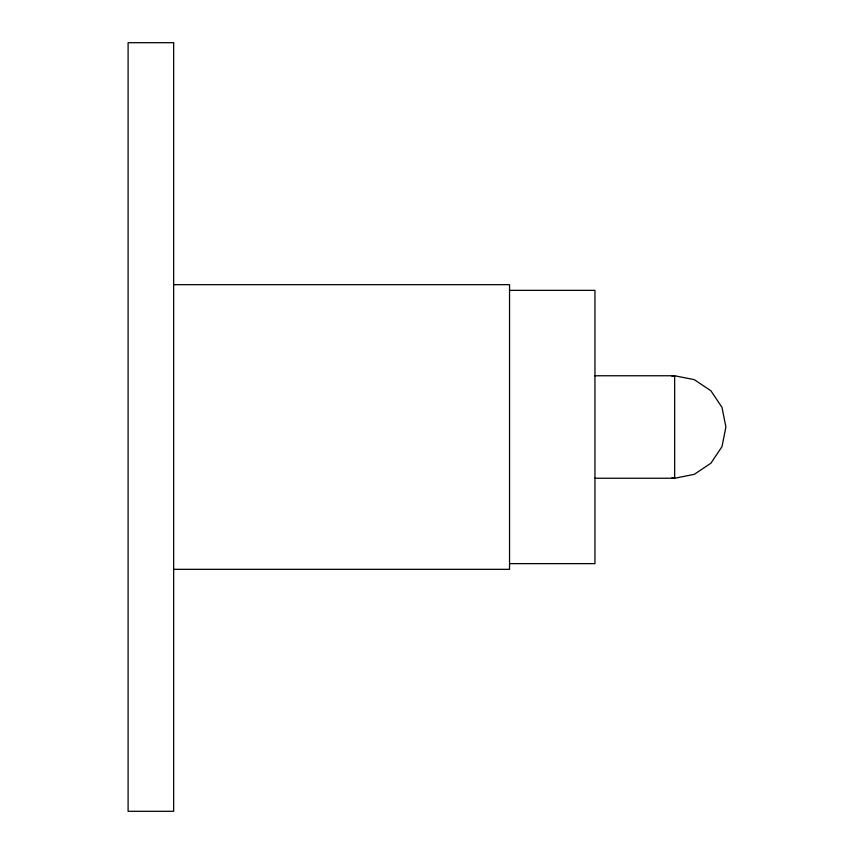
<?xml version="1.0" encoding="UTF-8"?>
<svg xmlns="http://www.w3.org/2000/svg" width="854" height="854" viewBox="0 0 854 854"><rect width="100%" height="100%" fill="white"/><g stroke="black" fill="none" stroke-linecap="round" stroke-linejoin="round"><path stroke-width="1.28" d="M672.045 376.283L674.66 375.76L694.27 379.656L710.891 390.769L722.004 407.39L725.9 427L722.004 446.61L710.891 463.231L694.27 474.344L674.66 478.24L594.95 478.24M173.65 284.67L509.55 284.67L509.55 569.33L173.65 569.33M509.55 290.36L594.95 290.36L594.95 563.64L509.55 563.64M594.95 375.76L674.66 375.76L674.66 478.24L672.045 477.717M173.65 42.7L128.1 42.7L128.1 811.3L173.65 811.3L173.65 42.7"/></g></svg>
